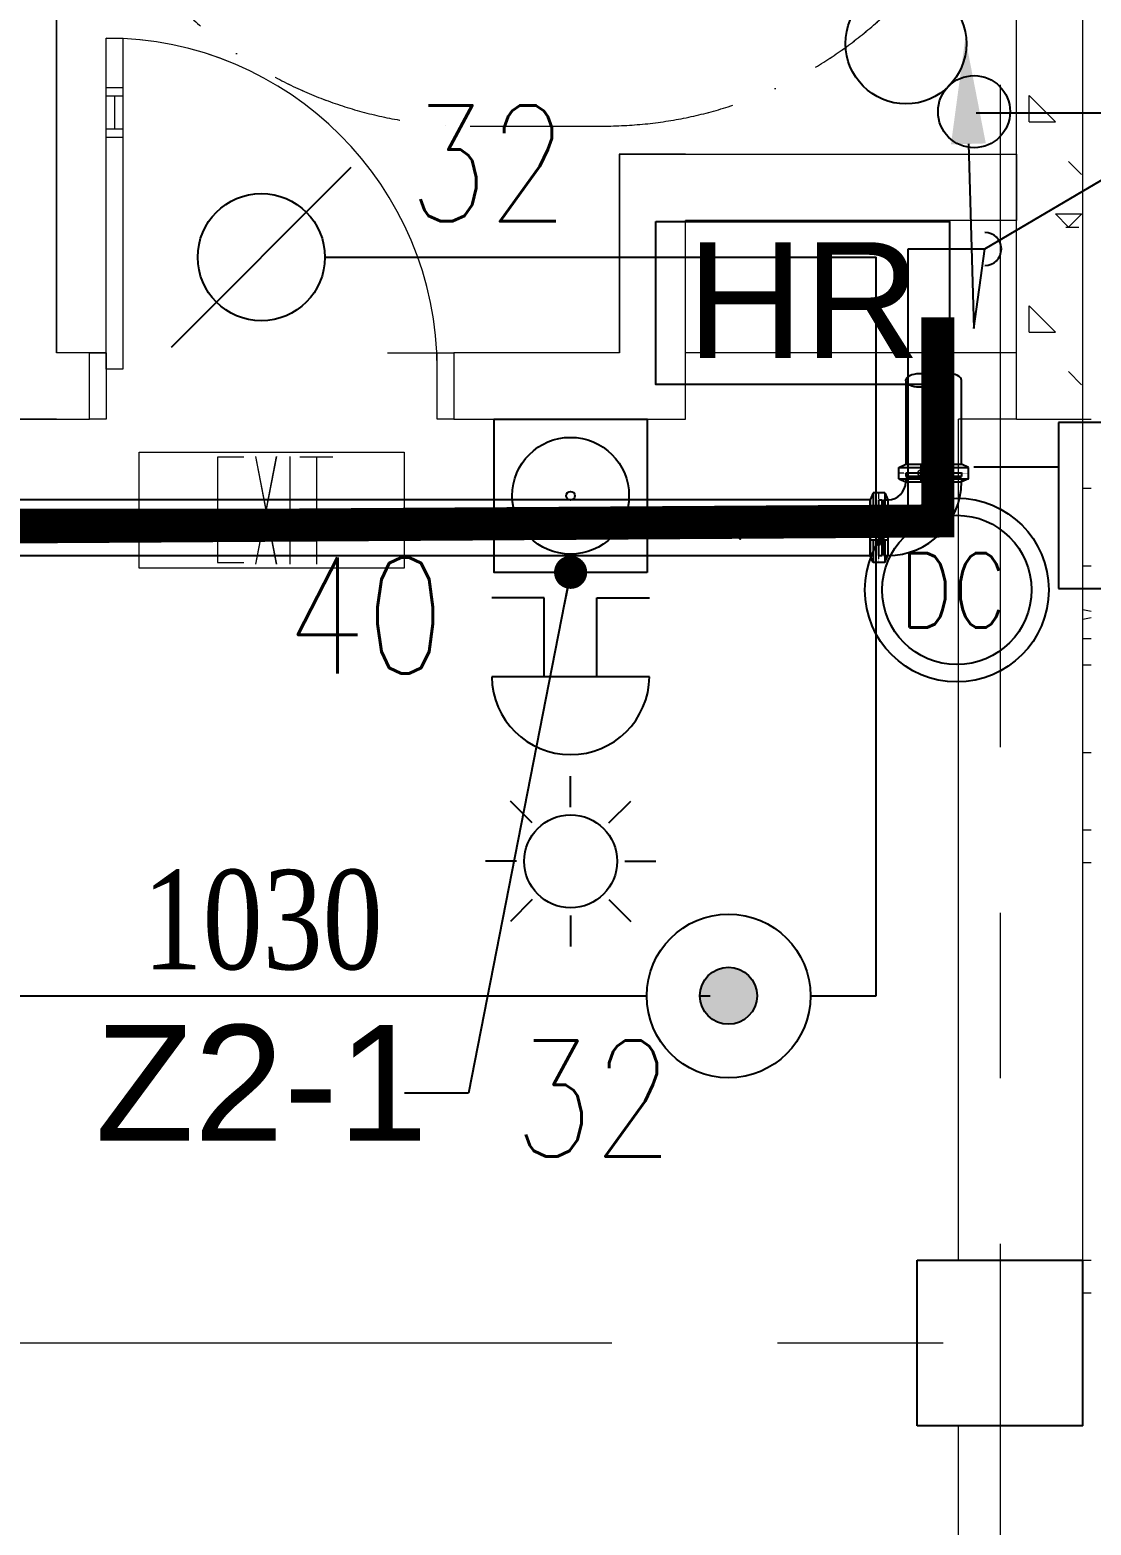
# Model space of a CAD drawing. Header units: millimetres. Extents: x -282761 to 137668, y -273845 to 94451.
# Drawn here: x 100875 to 104081, y -25375 to -20859 of the extents above; entities that cross this region are included whole.
import ezdxf
from ezdxf import colors
from ezdxf.entities.mleader import LeaderData, LeaderLine
from ezdxf.enums import TextEntityAlignment as Align
from ezdxf.math import Vec2, Vec3

# ---------------------------------------------------------------- set-up
doc = ezdxf.new("R2010")
doc.units = ezdxf.units.MM
for name, pattern in [('BLK_2 - 1ST__2ND_STOREY_PLAN-archi clean_11 SEPT 2024$0$1599_DB_A_BLK2_HQ_R21-2ND STOREY 20230517--$0$IDA_Stair Clear', [675, 400, -137.5, 0, -137.5]), ('BLK_2 - 1ST__2ND_STOREY_PLAN-archi clean_11 SEPT 2024$0$IDA - Grid Line', [3500, 2000, -500, 500, -500]), ('BLK_2 - 1ST__2ND_STOREY_PLAN-archi clean_11 SEPT 2024$0$IDA - Hidden 065', [537.5, 375, -162.5]), ('BLK_2 - 1ST__2ND_STOREY_PLAN-archi clean_11 SEPT 2024$0$IDA_Stair Clear', [675, 400, -137.5, 0, -137.5]), ('Center', [29.999999, 12, -6, 6, -6]), ('CENTER2', [28.575, 19.05, -3.175, 3.175, -3.175])]:
    doc.linetypes.add(name, pattern=pattern)
doc.layers.get('Defpoints').update_dxf_attribs({"color": 8})
for name, color, linetype in [('A-PATT-CONC', 7, 'Continuous'), ('ADRESS', 42, 'Continuous'), ('ANNOTATION', 7, 'Continuous'), ('M-_DRYRISER_E-', 6, 'Continuous'), ('M-_FIREEQPT_E-', 14, 'Continuous'), ('M-_FIREPIPE_E', 1, 'Continuous'), ('M-_FIRESPRK_T-', 7, 'Continuous'), ('M-_SPRK-EXP_E-N', 1, 'Continuous'), ('M-_SPRKPIEX_E-', 1, 'Continuous'), ('M-FIRE----_E-', 12, 'Continuous'), ('M-FIRE----_E- @ 1', 12, 'Continuous'), ('M-HOSEREEL_E-', 1, 'Continuous'), ('M_HR PIPE', 3, 'Continuous'), ('ZONENAME', 152, 'Continuous')]:
    doc.layers.add(name, color=color, linetype=linetype)
for name, color, linetype, lineweight in [('BLK_2 - 1ST__2ND_STOREY_PLAN-archi clean_11 SEPT 2024$0$0-1', 8, 'Continuous', 5), ('BLK_2 - 1ST__2ND_STOREY_PLAN-archi clean_11 SEPT 2024$0$1599_DB_A_BLK2_HQ_R21-2ND STOREY 20230517--$0$A-_DETA----_E-1', 8, 'Continuous', 9), ('BLK_2 - 1ST__2ND_STOREY_PLAN-archi clean_11 SEPT 2024$0$1599_DB_A_BLK2_HQ_R21-2ND STOREY 20230517--$0$A-_DETA----_ED-1', 8, 'Continuous', 9), ('BLK_2 - 1ST__2ND_STOREY_PLAN-archi clean_11 SEPT 2024$0$1599_DB_A_BLK2_HQ_R21-2ND STOREY 20230517--$0$A-_DETA----_ED-3', 8, 'BLK_2 - 1ST__2ND_STOREY_PLAN-archi clean_11 SEPT 2024$0$1599_DB_A_BLK2_HQ_R21-2ND STOREY 20230517--$0$IDA_Stair Clear', 9), ('BLK_2 - 1ST__2ND_STOREY_PLAN-archi clean_11 SEPT 2024$0$1599_DB_A_BLK2_HQ_R21-2ND STOREY 20230517--$0$A-_DOOR----_E-1', 8, 'Continuous', 9), ('BLK_2 - 1ST__2ND_STOREY_PLAN-archi clean_11 SEPT 2024$0$1599_DB_A_BLK2_HQ_R21-2ND STOREY 20230517--$0$E-_LIGT----_E', 8, 'Continuous', 9), ('BLK_2 - 1ST__2ND_STOREY_PLAN-archi clean_11 SEPT 2024$0$1599_DB_A_BLK2_HQ_R21-2ND STOREY 20230517--$0$S-_COLN----_E', 8, 'Continuous', 9), ('BLK_2 - 1ST__2ND_STOREY_PLAN-archi clean_11 SEPT 2024$0$_CATCHMENT_DRAIN', 8, 'Continuous', 0), ('BLK_2 - 1ST__2ND_STOREY_PLAN-archi clean_11 SEPT 2024$0$A-_DETA----_E-12', 8, 'Continuous', 9), ('BLK_2 - 1ST__2ND_STOREY_PLAN-archi clean_11 SEPT 2024$0$A-_DETA----_ED-2', 8, 'Continuous', 9), ('BLK_2 - 1ST__2ND_STOREY_PLAN-archi clean_11 SEPT 2024$0$A-_DETA----_ED-3', 8, 'BLK_2 - 1ST__2ND_STOREY_PLAN-archi clean_11 SEPT 2024$0$IDA - Hidden 065', 9), ('BLK_2 - 1ST__2ND_STOREY_PLAN-archi clean_11 SEPT 2024$0$A-_DETA----_ED-6', 8, 'BLK_2 - 1ST__2ND_STOREY_PLAN-archi clean_11 SEPT 2024$0$IDA_Stair Clear', 9), ('BLK_2 - 1ST__2ND_STOREY_PLAN-archi clean_11 SEPT 2024$0$A-_DOOR----_E', 8, 'Continuous', 9), ('BLK_2 - 1ST__2ND_STOREY_PLAN-archi clean_11 SEPT 2024$0$A-_DOOR----_E-1', 8, 'Continuous', 9), ('BLK_2 - 1ST__2ND_STOREY_PLAN-archi clean_11 SEPT 2024$0$A-_FLOR----_E', 8, 'Continuous', 9), ('BLK_2 - 1ST__2ND_STOREY_PLAN-archi clean_11 SEPT 2024$0$A-_FURT----_E', 8, 'Continuous', 9), ('BLK_2 - 1ST__2ND_STOREY_PLAN-archi clean_11 SEPT 2024$0$A-_WALL----_E', 8, 'Continuous', 9), ('BLK_2 - 1ST__2ND_STOREY_PLAN-archi clean_11 SEPT 2024$0$A-_WALL----_E-1', 8, 'Continuous', 18), ('BLK_2 - 1ST__2ND_STOREY_PLAN-archi clean_11 SEPT 2024$0$A-_WALLPRTN_E-1', 8, 'Continuous', 18), ('BLK_2 - 1ST__2ND_STOREY_PLAN-archi clean_11 SEPT 2024$0$E-_LIGT----_E', 8, 'Continuous', 9), ('BLK_2 - 1ST__2ND_STOREY_PLAN-archi clean_11 SEPT 2024$0$S-_ANOTGRID_E-1', 8, 'BLK_2 - 1ST__2ND_STOREY_PLAN-archi clean_11 SEPT 2024$0$IDA - Grid Line', 9), ('BLK_2 - 1ST__2ND_STOREY_PLAN-archi clean_11 SEPT 2024$0$S-_COLN----_E-1', 8, 'Continuous', 25), ('BLK_2 - 1ST__2ND_STOREY_PLAN-archi clean_11 SEPT 2024$0$S-_COLN----_E-2', 8, 'Continuous', 9), ('BLK_2 - 1ST__2ND_STOREY_PLAN-archi clean_11 SEPT 2024$0$S-_STRC----_E', 8, 'Continuous', 9)]:
    doc.layers.add(name, color=color, linetype=linetype, lineweight=lineweight)
doc.styles.add('Simplex', font='SIMPLEX.shx', dxfattribs={"width": 0.8, "height": 2.5})
doc.styles.get("Standard").update_dxf_attribs({"font": 'arial.ttf'})
doc.styles.add('TIME', font='times.ttf', dxfattribs={"width": 0.8})
doc.styles.add('TW_Romans', font='romans.shx', dxfattribs={"width": 0.8})
doc.dimstyles.new('ROOM', dxfattribs={"dimscale": 1000, "dimtxt": 0.18, "dimasz": 0.18, "dimexe": 0.18, "dimexo": 0.0625, "dimgap": 0.09, "dimtad": 0, "dimtih": 1, "dimtoh": 1, "dimdec": 0, "dimzin": 0, "dimdsep": 46, "dimtxsty": 'Standard', "dimblk": 'OBLIQUE', "dimcen": 0.09, "dimadec": 0, "dimazin": 0, "dimtfac": 1, "dimtdec": 0, "dimtofl": 0, "dimtmove": 0, "dimatfit": 3, "dimldrblk": 'DOT', "dimfxl": 1, "dimtolj": 1, "dimtzin": 0, "dimarcsym": 0})

# ---------------------------------------------------------------- blocks, each defined once
blk = doc.blocks.new('FIRE0107')
at = {"layer": 'M-_SPRK-EXP_E-N'}
blk.add_line((-212.1, -212.1), (212.1, 212.1), dxfattribs=at)
blk.add_circle((0, 0), 150, dxfattribs=at)
blk = doc.blocks.new('DR')
at = {"layer": 'M-_DRYRISER_E-'}
for p, q in [((0, -591.9), (0, -820.1)), ((-228.1, -820.1), (228.1, -820.1))]:
    blk.add_line(p, q, dxfattribs=at)
for centre, radius in [((0, 0), 136.1), ((0, -363.8), 228.1)]:
    blk.add_circle(centre, radius, dxfattribs=at)
blk = doc.blocks.new('Call Point')
at = {"layer": 'M-FIRE----_E-'}
blk.add_lwpolyline([(-231.3, 462.7), (231.3, 462.7), (231.3, 0), (-231.3, 0)], close=True, dxfattribs=at)
for radius in [176.3, 13.1]:
    blk.add_circle((0, 231.3), radius, dxfattribs=at)
blk = doc.blocks.new('Alarm Bell')
at = {"layer": 'M-FIRE----_E-'}
for p, q in [((-238.2, 0), (238.2, 0)), ((79.4, 0), (79.4, -238.2)), ((-79.4, 0), (-79.4, -238.2)), ((-79.4, -238.2), (-238.2, -238.2)), ((79.4, -238.2), (238.2, -238.2))]:
    blk.add_line(p, q, dxfattribs=at)
blk.add_arc((0, -2.9), 238.2, 0.697, 179.303, dxfattribs=at)
blk = doc.blocks.new('*U15')
at = {"layer": 'M-FIRE----_E-'}
blk.add_line((-33.1, -33.1), (33.1, 33.1), dxfattribs=at)
blk = doc.blocks.new('*U14')
at = {"layer": 'M-FIRE----_E-', "color": 0, "linetype": 'ByBlock', "lineweight": -2, "transparency": 16777216}
for p, rotation in [((31604, 13668.6), 45), ((31455.1, 13606.9), 90), ((31393.4, 13458), 135), ((31814.6, 13458), 315.0000000000001), ((31455.1, 13309.1), 180), ((31752.9, 13309.1), 270), ((31604, 13247.4), 225.0000000000001)]:
    blk.add_blockref('*U15', p, dxfattribs=dict(at, rotation=rotation))
blk.add_blockref('*U15', (31752.9, 13606.9), dxfattribs=at)
blk = doc.blocks.new('Strobe Light')
at = {"layer": 'M-FIRE----_E-'}
blk.add_circle((0, 0), 140.4, dxfattribs=at)
blk.add_blockref('*U14', (-31604, -13458), dxfattribs=at)
blk = doc.blocks.new('_Dot')
at = {"color": 0, "linetype": 'ByBlock', "lineweight": -2}
blk.add_line((-0.5, 0), (-1, 0), dxfattribs=at)
at = {"color": 0, "linetype": 'ByBlock', "const_width": 0.5}
blk.add_lwpolyline([(-0.25, 0, 1), (0.25, 0, 1)], format="xyb", close=True, dxfattribs=at)
blk = doc.blocks.new('_Oblique')
at = {"color": 0, "linetype": 'ByBlock', "lineweight": -2}
blk.add_line((-0.5, -0.5), (0.5, 0.5), dxfattribs=at)
blk = doc.blocks.new('fire0208')
at = {"color": 0, "linetype": 'Continuous', "lineweight": -2}
for p, q in [((-166.2, 97.4), (-166.2, -111.3)), ((163.2, 97.4), (-166.2, 97.4)), ((163.2, -111.3), (163.2, 97.4)), ((-166.2, -111.3), (163.2, -111.3))]:
    blk.add_line(p, q, dxfattribs=at)
at = {"color": 7, "linetype": 'Continuous', "lineweight": 15, "style": 'Simplex', "width": 0.6}
blk.add_text('FS', height=160, dxfattribs=at).set_placement((-1.5, -9.1), align=Align.MIDDLE)
blk = doc.blocks.new('HR')
at = {"layer": 'M-HOSEREEL_E-'}
blk.add_lwpolyline([(-443.4, 492.4), (443.4, 492.4), (443.4, 0), (-443.4, 0)], close=True, dxfattribs=at)
blk.add_text('HR', height=350, dxfattribs=at).set_placement((-350, 80))
blk = doc.blocks.new('Extinguisher')
at = {"layer": 'M-FIRE----_E-'}
for radius in [185.1, 150.3]:
    blk.add_circle((0, 0), radius, dxfattribs=at)
at = {"color": 7, "style": 'TW_Romans', "width": 0.8}
blk.add_text('DC', height=150, dxfattribs=at).set_placement((-116.1, -75.7))
blk = doc.blocks.new('COUPLING_150_EE')
at = {"color": 0, "linetype": 'Continuous', "lineweight": -2}
for p, q in [((-17.4, 105), (-26.5, 84.1)), ((-17.4, 37.4), (-17.4, 105)), ((-17.4, 105), (17.3, 105)), ((17.3, 105), (26.5, 84.1)), ((17.3, 37.4), (17.3, 105)), ((-26.5, -84.1), (-26.5, 84.1)), ((26.5, -84.1), (26.5, 84.1)), ((-26.5, 37.4), (26.5, 37.4)), ((-26.5, 21.9), (26.5, 21.9)), ((26.5, 21.9), (4.9, 4)), ((-4.9, -4), (-26.5, -21.9)), ((-26.5, -21.9), (26.5, -21.9)), ((-26.5, -37.4), (26.5, -37.4)), ((-17.4, -105), (-17.4, -37.4)), ((17.3, -105), (17.3, -37.4)), ((-17.4, -105), (-26.5, -84.1)), ((17.3, -105), (26.5, -84.1)), ((-17.4, -105), (17.3, -105))]:
    blk.add_line(p, q, dxfattribs=at)
at = {"color": 8, "linetype": 'CENTER2', "lineweight": 13, "ltscale": 0.001}
for p, q in [((0, 105), (0, -105)), ((-26.5, 0), (26.5, 0))]:
    blk.add_line(p, q, dxfattribs=at)
at = {"color": 8, "linetype": 'Continuous', "lineweight": 13, "ltscale": 0.001}
for p, q in [((-8.8, 40.4), (-8.8, 46)), ((-6.6, 47), (6.6, 47)), ((-3.3, 51.4), (-4.9, 50.9)), ((-4.9, 50.9), (4.9, 49.2)), ((-4.9, 50.9), (-3.3, 49.9)), ((-3.3, 49.9), (-4.9, 49.5)), ((-4.9, 49.5), (4.9, 47.7)), ((-4.9, 49.5), (-3.3, 48.5)), ((-3.3, 48.5), (-4.9, 48)), ((-4.9, 48), (1, 47)), ((-4.9, 48), (-3.3, 47)), ((-4.4, 46), (-4.4, 40.4)), ((-4.1, 51.9), (-2.2, 52.4)), ((-4.1, 51.9), (-3.3, 51.4)), ((-3.3, 47), (-3.4, 47)), ((-3.3, 51.4), (3.3, 50.2)), ((-3.3, 49.9), (3.3, 48.7)), ((-3.3, 48.5), (3.3, 47.3)), ((-3.3, 47), (-3.1, 47)), ((-3.2, 52.1), (4.9, 50.7)), ((-2.2, 52.4), (2.2, 52.4)), ((-0.8, 52.4), (3.3, 51.7)), ((4.1, 51.9), (2.2, 52.4)), ((4.1, 51.9), (3.3, 51.7)), ((3.3, 51.7), (4.9, 50.7)), ((4.9, 50.7), (3.3, 50.2)), ((3.3, 50.2), (4.9, 49.2)), ((4.9, 49.2), (3.3, 48.7)), ((3.3, 48.7), (4.9, 47.7)), ((4.9, 47.7), (3.3, 47.3)), ((3.3, 47.3), (3.8, 47)), ((4.4, 46), (4.4, 40.4)), ((8.8, 40.4), (8.8, 46)), ((-6.6, 39.4), (6.6, 39.4)), ((-4.9, 21.9), (-4.9, -21.9)), ((4.9, 21.9), (4.9, -21.9))]:
    blk.add_line(p, q, dxfattribs=at)
for points in [[(-8.8, 46, -0.43953), (-4.4, 46)], [(4.4, 46, 0.219518), (-4.4, 46)], [(8.8, 46, 0.439037), (4.4, 46)], [(-8.8, 40.4, 0.43953), (-4.4, 40.4)], [(4.4, 40.4, -0.219518), (-4.4, 40.4)], [(8.8, 40.4, -0.439037), (4.4, 40.4)]]:
    blk.add_lwpolyline(points, format="xyb", dxfattribs=at)
for points in [[(-10.4, 37.4), (-10.4, 39.4), (10.4, 39.4), (10.4, 37.4)], [(-10.4, -37.4), (-10.4, -39.4), (10.4, -39.4), (10.4, -37.4)]]:
    blk.add_lwpolyline(points, close=True, dxfattribs=at)
blk.add_arc((0, -36), 10.9, 198.0857, 341.9143, dxfattribs=at)
blk = doc.blocks.new('90˚ ELBOW_GROOVE_150_FE')
at = {"color": 0, "linetype": 'Continuous'}
for radius in [222.65, 54.35]:
    blk.add_arc((138.5, -138.5), radius, 90, 180, dxfattribs=at)
at = {"color": 8, "linetype": 'Center', "ltscale": 0.001}
blk.add_arc((138.5, -138.5), 138.5, 90, 180, dxfattribs=at)
at = {"layer": 'Defpoints', "color": 181, "ltscale": 1000}
for p, q in [((150, 84.15), (138.5, 84.15)), ((150, 84.15), (150, -84.15)), ((155, 79.15), (150, 79.15)), ((155, 84.15), (155, -84.15)), ((165, 84.15), (155, 84.15)), ((165, 84.15), (165, -84.15)), ((150, -84.15), (138.5, -84.15)), ((155, -79.15), (150, -79.15)), ((165, -84.15), (155, -84.15)), ((-84.15, -150), (-84.15, -138.5)), ((-84.15, -150), (84.15, -150)), ((-84.15, -155), (84.15, -155)), ((-84.15, -165), (-84.15, -155)), ((-84.15, -165), (84.15, -165)), ((-79.15, -155), (-79.15, -150)), ((79.15, -155), (79.15, -150)), ((84.15, -150), (84.15, -138.5)), ((84.15, -165), (84.15, -155))]:
    blk.add_line(p, q, dxfattribs=at)
blk.add_circle((0, 0), 2.6, dxfattribs=at)
at = {"color": 0, "linetype": 'Continuous'}
blk.add_blockref('COUPLING_150_EE', (165, 0), dxfattribs=at)
at = {"color": 0, "linetype": 'Continuous', "xscale": -1, "rotation": 90}
blk.add_blockref('COUPLING_150_EE', (0, -165), dxfattribs=at)
blk = doc.blocks.new('a')
at = {"layer": 'A-PATT-CONC'}
h = blk.add_hatch(color=8, dxfattribs=at)
h.dxf.hatch_style = 1
h.paths.add_polyline_path([(48.8, -28.6), (152.2, -28.6), (152.2, 0), (0, 0), (48.8, -46.3)])
at = {"layer": 'M-_FIREPIPE_E'}
blk.add_line((152.2, 0), (0, 0), dxfattribs=at)
for points in [[(48.8, 28.6), (48.8, 46.3), (0, 0), (48.8, -46.3), (48.8, -28.6)], [(48.8, 28.6), (152.2, 28.6), (152.2, -28.6), (48.8, -28.6)]]:
    blk.add_lwpolyline(points, dxfattribs=at)
blk = doc.blocks.new('ROYAL')
at = {"ltscale": 0.1}
h = blk.add_hatch(color=1, dxfattribs=at)
h.dxf.hatch_style = 1
h.paths.add_polyline_path([(16.96, 0.11, 1), (-17.09, 0.11, 1)])
at = {"layer": 'M-_SPRKPIEX_E-', "ltscale": 0.1}
for centre, radius in [((0, 0), 48.84), ((-0.07, 0.11), 17.02)]:
    blk.add_circle(centre, radius, dxfattribs=at)
blk = doc.blocks.new('Spkr-B2Foyer')
at = {"layer": 'M-_FIREPIPE_E'}
for p, q in [((-30574.3, -66504.4), (-28568.8, -66504.4)), ((-28408.1, -66504.4), (-28376.9, -66504.4))]:
    blk.add_line(p, q, dxfattribs=at)
for points in [[(-27786.4, -64645.4), (-27786.4, -64898.9), (-27618.1, -64898.9), (-27618.1, -64645.4)], [(-34124.5, -65174.6), (-34124.5, -65174.6), (-27893.8, -65174.6), (-27893.8, -65006.3), (-34124.5, -65006.3)]]:
    blk.add_lwpolyline(points, dxfattribs=at)
blk.add_ellipse((-27744.3, -64645.4), major_axis=(-42.1, 0), ratio=0.496165, dxfattribs=at)
blk.add_ellipse((-27660.2, -64645.4), major_axis=(-42.1, 0), ratio=0.496165, start_param=3.141593, end_param=6.283185, dxfattribs=at)
at = {"layer": 'M-_FIREPIPE_E', "rotation": 180}
blk.add_blockref('90˚ ELBOW_GROOVE_150_FE', (-27702.3, -65090.4), dxfattribs=at)
at = {"layer": 'M-_FIREPIPE_E', "xscale": -0.75, "yscale": 0.75, "zscale": 0.75, "rotation": 180}
blk.add_blockref('a', (-28323, -65090.4), dxfattribs=at)
at = {"layer": 'M-_SPRKPIEX_E-', "xscale": 5.0625, "yscale": 5.0625, "zscale": 5.0625}
blk.add_blockref('ROYAL', (-28321.5, -66504.4), dxfattribs=at)
blk = doc.blocks.new('BLK_2 - 1ST__2ND_STOREY_PLAN-archi clean_11 SEPT 2024$0$IDA - Exit Sign - IDA - Exit Sign - One Side-2587573-BLK 2 2ND STOREY PLAN')
at = {"layer": 'BLK_2 - 1ST__2ND_STOREY_PLAN-archi clean_11 SEPT 2024$0$A-_DETA----_ED-2'}
for p, q in [((-163.9, -115.1), (-163.9, -432.5)), ((-83.9, -115.1), (-163.9, -115.1)), ((-48.9, -112.8), (14, -437.8)), ((14, -112.8), (-48.9, -437.8)), ((55.1, -112.8), (55.1, -437.8)), ((185.1, -115.3), (85.1, -115.3)), ((135.1, -115.3), (135.1, -437.8)), ((-83.9, -275), (-163.9, -275)), ((-163.9, -432.5), (-83.9, -432.5))]:
    blk.add_line(p, q, dxfattribs=at)
at = {"layer": 'BLK_2 - 1ST__2ND_STOREY_PLAN-archi clean_11 SEPT 2024$0$E-_LIGT----_E'}
for p, q in [((-400, -450), (-400, -100)), ((-400, -100), (400, -100)), ((400, -100), (400, -450)), ((400, -450), (-400, -450))]:
    blk.add_line(p, q, dxfattribs=at)
blk = doc.blocks.new('BLK_2 - 1ST__2ND_STOREY_PLAN-archi clean_11 SEPT 2024$0$IDA - F - Single - Swing - VP - 1100L X 2200H - B2-FTD01 - 1HR-3249127-BLK 2 2ND STOREY PLAN')
at = {"layer": 'BLK_2 - 1ST__2ND_STOREY_PLAN-archi clean_11 SEPT 2024$0$A-_DOOR----_E-1'}
for p, q in [((-550, 100), (-500, 100)), ((-550, -100), (-550, 100)), ((-500, 100), (-500, -100)), ((500, 100), (550, 100)), ((500, -100), (500, 100)), ((550, 100), (550, -100)), ((450, -50.8), (500, -50.8)), ((450, -1050.8), (450, -50.8)), ((500, -50.8), (500, -1050.8)), ((-500, -100), (-550, -100)), ((550, -100), (500, -100)), ((450, -750.8), (500, -750.8)), ((450, -775.8), (500, -775.8)), ((475, -875.8), (475, -775.8)), ((450, -875.8), (500, -875.8)), ((450, -900.8), (500, -900.8)), ((500, -1050.8), (450, -1050.8))]:
    blk.add_line(p, q, dxfattribs=at)
blk.add_arc((500, -50.8), 1000, 180, 270, dxfattribs=at)
blk = doc.blocks.new('BLK_2 - 1ST__2ND_STOREY_PLAN-archi clean_11 SEPT 2024$0$IDA - Stair Turning Space - 1250-2832024-BLK 2 2ND STOREY PLAN')
at = {"layer": 'BLK_2 - 1ST__2ND_STOREY_PLAN-archi clean_11 SEPT 2024$0$A-_DETA----_ED-6'}
blk.add_line((0, -1250), (400, -1250), dxfattribs=at)
for centre, start, end in [((0, 0), 180, 270), ((400, 0), 270, 360)]:
    blk.add_arc(centre, 1250, start, end, dxfattribs=at)
blk = doc.blocks.new('BLK_2 - 1ST__2ND_STOREY_PLAN-archi clean_11 SEPT 2024$0$1599_DB_A_BLK2_HQ_R21_rvt-2-BLK 2 2ND STOREY PLAN')
at = {"layer": 'BLK_2 - 1ST__2ND_STOREY_PLAN-archi clean_11 SEPT 2024$0$S-_COLN----_E-2'}
h = blk.add_hatch(dxfattribs=at)
h.set_pattern_fill('FP_40', color=256, style=0, pattern_type=2)
h.set_pattern_definition([(50, (0, 0), (1821.841, -159.39), [190.5, -2095.5]), (355, (0, 0), (-352.428, 1910.567), [152.4, -1676.4]), (100.451, (151.8, -13.3), (1469.426, 1751.166), [161.9, -1780.9]), (46.184, (0, 508), (2710.79, -420.428), [285.75, -3143.25]), (96.636, (226, 473), (2374.026, 2474.276), [242.85, -2671.35]), (351.184, (0, 508), (2374.05, 2474.25), [228.6, -2514.6]), (21, (254, 381), (1516.143, -1022.652), [190.5, -2095.5]), (326, (254, 381), (618.02, 1841.88), [152.4, -1676.4]), (71.451, (380.3, 295.8), (2134.171, 819.212), [161.9, -1780.9]), (37.5, (0, 0), (30.886, 845.5504), [83.82, -1572.26, 83.82, -1617.98, -1682.75]), (37.5, (0, 0), (30.886, 845.5504), [-3357.88, 83.82, -1598.93]), (7.5, (0, 0), (668.1966, 1001.806), [83.82, -886.46, 83.82, -1534.16, -641.35]), (7.5, (0, 0), (668.1966, 1001.806), [-2588.26, 83.82, -557.53]), (327.5, (-566.4, 0), (1355.9093, -57.2896), [83.82, -551.18, 83.82, -1897.38, -2628.9]), (327.5, (-566.4, 0), (1355.9093, -57.2896), [-2616.2, 83.82, -2545.08]), (317.5, (-820.4, 0), (1481.293, 254.266), [83.82, -741.68, 83.82, -1231.9, -1866.9]), (317.5, (-820.4, 0), (1481.293, 254.266), [-2141.22, 83.82, -1783.08])])
h.paths.add_polyline_path([(-117036.4, -67802.4), (-117036.4, -67302.4), (-117536.4, -67302.4), (-117536.4, -67802.4)])
at = {"layer": 'BLK_2 - 1ST__2ND_STOREY_PLAN-archi clean_11 SEPT 2024$0$A-_DETA----_E-12'}
blk.add_line((-120136.4, -64762.4), (-121016.4, -64762.4), dxfattribs=at)
at = {"layer": 'BLK_2 - 1ST__2ND_STOREY_PLAN-archi clean_11 SEPT 2024$0$A-_FLOR----_E'}
for p, q in [((-119986.4, -64562.4), (-120136.4, -64562.4)), ((-117236.4, -64762.4), (-117411.4, -64762.4)), ((-117411.4, -67302.4), (-117411.4, -64762.4)), ((-117411.4, -91942.4), (-117411.4, -67802.4))]:
    blk.add_line(p, q, dxfattribs=at)
at = {"layer": 'BLK_2 - 1ST__2ND_STOREY_PLAN-archi clean_11 SEPT 2024$0$A-_WALL----_E'}
blk.add_line((-117036.4, -64762.4), (-117036.4, -63105), dxfattribs=at)
at = {"layer": 'BLK_2 - 1ST__2ND_STOREY_PLAN-archi clean_11 SEPT 2024$0$A-_WALL----_E-1'}
for q in [(-117236.4, -63105), (-117011.4, -64762.4)]:
    blk.add_line((-117236.4, -64762.4), q, dxfattribs=at)
at = {"layer": 'BLK_2 - 1ST__2ND_STOREY_PLAN-archi clean_11 SEPT 2024$0$A-_WALLPRTN_E-1'}
for p, q in [((-120136.4, -64562.4), (-120136.4, -57277.4)), ((-118236.4, -63962.4), (-118436.4, -63962.4)), ((-118436.4, -63962.4), (-118436.4, -64562.4)), ((-118236.4, -63962.4), (-117236.4, -63962.4)), ((-117236.4, -63962.4), (-117236.4, -64162.4)), ((-118236.4, -64562.4), (-118236.4, -64162.4)), ((-117236.4, -64162.4), (-118236.4, -64162.4)), ((-120036.4, -64562.4), (-120136.4, -64562.4)), ((-120036.4, -64762.4), (-120036.4, -64562.4)), ((-118436.4, -64562.4), (-118936.4, -64562.4)), ((-118936.4, -64562.4), (-118936.4, -64762.4)), ((-118236.4, -64762.4), (-118236.4, -64562.4)), ((-121016.4, -64762.4), (-120036.4, -64762.4)), ((-118936.4, -64762.4), (-118236.4, -64762.4))]:
    blk.add_line(p, q, dxfattribs=at)
at = {"layer": 'BLK_2 - 1ST__2ND_STOREY_PLAN-archi clean_11 SEPT 2024$0$S-_COLN----_E-1'}
for p, q in [((-117536.4, -67802.4), (-117536.4, -67302.4)), ((-117536.4, -67302.4), (-117036.4, -67302.4)), ((-117036.4, -67802.4), (-117036.4, -67302.4)), ((-117036.4, -67802.4), (-117536.4, -67802.4))]:
    blk.add_line(p, q, dxfattribs=at)
at = {"layer": 'BLK_2 - 1ST__2ND_STOREY_PLAN-archi clean_11 SEPT 2024$0$S-_STRC----_E'}
for p, q in [((-117236.4, -64562.4), (-117236.4, -57277.4)), ((-120136.4, -62252.4), (-120136.4, -64562.4))]:
    blk.add_line(p, q, dxfattribs=at)
at = {"layer": 'BLK_2 - 1ST__2ND_STOREY_PLAN-archi clean_11 SEPT 2024$0$A-_DETA----_ED-3'}
blk.add_blockref('BLK_2 - 1ST__2ND_STOREY_PLAN-archi clean_11 SEPT 2024$0$IDA - Stair Turning Space - 1250-2832024-BLK 2 2ND STOREY PLAN', (-118886.4, -62627.4), dxfattribs=at)
at = {"layer": 'BLK_2 - 1ST__2ND_STOREY_PLAN-archi clean_11 SEPT 2024$0$A-_DOOR----_E', "rotation": 180}
blk.add_blockref('BLK_2 - 1ST__2ND_STOREY_PLAN-archi clean_11 SEPT 2024$0$IDA - F - Single - Swing - VP - 1100L X 2200H - B2-FTD01 - 1HR-3249127-BLK 2 2ND STOREY PLAN', (-119486.4, -64662.4), dxfattribs=at)
at = {"layer": 'BLK_2 - 1ST__2ND_STOREY_PLAN-archi clean_11 SEPT 2024$0$A-_FURT----_E'}
blk.add_blockref('BLK_2 - 1ST__2ND_STOREY_PLAN-archi clean_11 SEPT 2024$0$IDA - Exit Sign - IDA - Exit Sign - One Side-2587573-BLK 2 2ND STOREY PLAN', (-119486.4, -64762.4), dxfattribs=at)
blk = doc.blocks.new('BLK_2 - 1ST__2ND_STOREY_PLAN-archi clean_11 SEPT 2024$0$1599_DB_A_BLK2_HQ_R21-2ND STOREY 20230517--$0$IDA - Stair Turning Space - 1250-2832024-LINKVIEW_BLK2_2ND STOREY')
at = {"layer": 'BLK_2 - 1ST__2ND_STOREY_PLAN-archi clean_11 SEPT 2024$0$1599_DB_A_BLK2_HQ_R21-2ND STOREY 20230517--$0$A-_DETA----_ED-3'}
blk.add_line((0, -1250), (400, -1250), dxfattribs=at)
for centre, start, end in [((0, 0), 180, 270), ((400, 0), 270, 360)]:
    blk.add_arc(centre, 1250, start, end, dxfattribs=at)
blk = doc.blocks.new('BLK_2 - 1ST__2ND_STOREY_PLAN-archi clean_11 SEPT 2024$0$1599_DB_A_BLK2_HQ_R21-2ND STOREY 20230517--$0$IDA - Exit Sign - IDA - Exit Sign - One Side-3918079-LINKVIEW_BLK2_2ND STOREY')
at = {"layer": 'BLK_2 - 1ST__2ND_STOREY_PLAN-archi clean_11 SEPT 2024$0$1599_DB_A_BLK2_HQ_R21-2ND STOREY 20230517--$0$A-_DETA----_E-1'}
for p, q in [((-600, -250), (-600, -225)), ((-363.9, -225), (-363.9, -250)), ((-227, -225), (-231.9, -250)), ((-207.8, -225), (-202.9, -250)), ((-144.9, -225), (-144.9, -250)), ((-64.9, -225), (-64.9, -250)), ((200, -225), (200, -250))]:
    blk.add_line(p, q, dxfattribs=at)
blk = doc.blocks.new('BLK_2 - 1ST__2ND_STOREY_PLAN-archi clean_11 SEPT 2024$0$1599_DB_A_BLK2_HQ_R21-2ND STOREY 20230517--$0$IDA - F - Single - Swing - VP - 1100L X 2200H - B2-FTD01 - 1HR-3249127-LINKVIEW_BLK2_2ND STOREY')
at = {"layer": 'BLK_2 - 1ST__2ND_STOREY_PLAN-archi clean_11 SEPT 2024$0$1599_DB_A_BLK2_HQ_R21-2ND STOREY 20230517--$0$A-_DOOR----_E-1'}
for p, q in [((-550, 100), (-500, 100)), ((-500, 100), (-500, -100)), ((500, 100), (550, 100)), ((500, -50.8), (500, 100)), ((450, -50.8), (500, -50.8)), ((450, -1050.8), (450, -50.8)), ((500, -50.8), (500, -1050.8)), ((-500, -100), (-550, -100)), ((550, -100), (500, -100)), ((450, -750.8), (500, -750.8)), ((450, -775.8), (500, -775.8)), ((475, -875.8), (475, -775.8)), ((450, -875.8), (500, -875.8)), ((450, -900.8), (500, -900.8)), ((500, -1050.8), (450, -1050.8))]:
    blk.add_line(p, q, dxfattribs=at)
blk.add_arc((500, -50.8), 1000, 180, 270, dxfattribs=at)
blk = doc.blocks.new('BLK_2 - 1ST__2ND_STOREY_PLAN-archi clean_11 SEPT 2024$0$1599_DB_A_BLK2_HQ_R21-2ND STOREY 20230517--$0$IDA - Exit Sign - IDA - Exit Sign - One Side-2587573-LINKVIEW_BLK2_2ND STOREY')
at = {"layer": 'BLK_2 - 1ST__2ND_STOREY_PLAN-archi clean_11 SEPT 2024$0$1599_DB_A_BLK2_HQ_R21-2ND STOREY 20230517--$0$A-_DETA----_ED-1'}
for p, q in [((-163.9, -115.1), (-163.9, -432.5)), ((-83.9, -115.1), (-163.9, -115.1)), ((-48.9, -112.8), (14, -437.8)), ((14, -112.8), (-48.9, -437.8)), ((55.1, -112.8), (55.1, -437.8)), ((185.1, -115.3), (85.1, -115.3)), ((135.1, -115.3), (135.1, -437.8)), ((-83.9, -275), (-163.9, -275)), ((-163.9, -432.5), (-83.9, -432.5))]:
    blk.add_line(p, q, dxfattribs=at)
at = {"layer": 'BLK_2 - 1ST__2ND_STOREY_PLAN-archi clean_11 SEPT 2024$0$1599_DB_A_BLK2_HQ_R21-2ND STOREY 20230517--$0$E-_LIGT----_E'}
for p, q in [((-400, -450), (-400, -100)), ((-400, -100), (400, -100)), ((400, -100), (400, -450)), ((400, -450), (-400, -450))]:
    blk.add_line(p, q, dxfattribs=at)
blk = doc.blocks.new('BLK_2 - 1ST__2ND_STOREY_PLAN-archi clean_11 SEPT 2024')
at = {"layer": 'BLK_2 - 1ST__2ND_STOREY_PLAN-archi clean_11 SEPT 2024$0$1599_DB_A_BLK2_HQ_R21-2ND STOREY 20230517--$0$S-_COLN----_E'}
h = blk.add_hatch(dxfattribs=at)
h.set_pattern_fill('FP_4', color=256, style=0, pattern_type=2)
h.set_pattern_definition([(0, (-41522.25, -42727.7), (635, 635), [79.375, -555.625]), (90, (-41522.25, -42727.7), (-635, 635), [79.375, -555.625]), (135, (-41442.9, -42727.7), (-635, 0), [112.253, -785.772]), (0, (-41442.9, -42370.5), (635, 635), [79.375, -555.625]), (45, (-41403.2, -42410.2), (0, 635), [56.127, -841.899]), (135, (-41403.2, -42410.2), (-635, 0), [56.127, -841.899]), (0, (-41204.75, -42211.8), (635, 635), [112.253, -522.747]), (45, (-41204.75, -42211.78), (0, 635), [79.375, -818.651]), (135, (-41092.5, -42211.78), (-635, 0), [79.375, -818.651]), (90, (-41085.7, -42568.96), (-635, 635), [79.375, -555.625]), (45, (-41085.7, -42568.96), (0, 635), [56.127, -841.899]), (135, (-41046, -42529.3), (-635, 0), [56.127, -841.899]), (0, (-41442.9, -42568.96), (635, 635), [39.687, -531.812]), (0, (-40966.6, -42410.2), (635, 635), [39.687, -531.812]), (90, (-41165.07, -42330.84), (-635, 635), [39.687, -531.812]), (135, (-41085.7, -42688.03), (-635, 0), [56.127, -841.899]), (135, (-41363.5, -42251.46), (-635, 0), [56.127, -841.899]), (45, (-41224.6, -42519.36), (0, 635), [56.127, -841.899]), (90, (-41304, -42648.34), (-635, 635), [9.922, -625.078]), (90, (-41274.2, -42380.45), (-635, 635), [9.922, -625.078]), (90, (-40976.55, -42271.3), (-635, 635), [9.922, -625.078]), (90, (-40966.6, -42608.65), (-635, 635), [9.922, -625.078])])
h.paths.add_polyline_path([(-27251.5, -64762.4), (-27251.5, -63105), (-27451.5, -63105), (-27451.5, -64762.4)], flags=0)
h = blk.add_hatch(dxfattribs=at)
h.set_pattern_fill('FP_1', color=256, style=0, pattern_type=2)
h.set_pattern_definition([(50, (-41522.3, -42727.7), (1821.84, -159.39), [190.5, -2095.5]), (355, (-41522.3, -42727.7), (-352.43, 1910.57), [152.4, -1676.4]), (100.451, (-41370.4, -42741), (1469.43, 1751.17), [161.9, -1780.9]), (46.184, (-41522.3, -42219.7), (2710.79, -420.43), [285.75, -3143.25]), (96.636, (-41296.4, -42254.7), (2374.03, 2474.28), [242.85, -2671.35]), (351.184, (-41522.3, -42219.7), (2374.05, 2474.25), [228.6, -2514.6]), (21, (-41268.3, -42346.7), (1516.14, -1022.65), [190.5, -2095.5]), (326, (-41268.3, -42346.7), (618.02, 1841.88), [152.4, -1676.4]), (71.451, (-41141.9, -42432), (2134.17, 819.21), [161.9, -1780.9]), (37.5, (-41522.25, -42727.7), (30.886, 845.55), [83.82, -1572.26, 83.82, -1617.98, -1682.75]), (37.5, (-41522.25, -42727.7), (30.886, 845.55), [-3357.88, 83.82, -1598.93]), (7.5, (-41522.25, -42727.7), (668.197, 1001.806), [83.82, -886.46, 83.82, -1534.16, -641.35]), (7.5, (-41522.25, -42727.7), (668.197, 1001.806), [-2588.26, 83.82, -557.53]), (327.5, (-42088.7, -42727.7), (1355.91, -57.29), [83.82, -551.18, 83.82, -1897.38, -2628.9]), (327.5, (-42088.7, -42727.7), (1355.91, -57.29), [-2616.2, 83.82, -2545.08]), (317.5, (-42342.7, -42727.7), (1481.293, 254.266), [83.82, -741.68, 83.82, -1231.9, -1866.9]), (317.5, (-42342.7, -42727.7), (1481.293, 254.266), [-2141.22, 83.82, -1783.08])])
h.paths.add_polyline_path([(-27751.5, -67802.4), (-27251.5, -67802.4), (-27251.5, -67302.4), (-27751.5, -67302.4)], flags=0)
for p, q in [((-30351.5, -64562.4), (-30351.5, -57477.4)), ((-27451.5, -64762.4), (-27451.5, -61777.4)), ((-27251.5, -64762.4), (-27251.5, -61777.4)), ((-28651.5, -63962.4), (-27451.5, -63962.4)), ((-28651.5, -63962.4), (-28651.5, -64562.4)), ((-27451.5, -63962.4), (-27451.5, -64162.4)), ((-27451.5, -64162.4), (-28451.5, -64162.4)), ((-28451.5, -64762.4), (-28451.5, -64162.4)), ((-30251.5, -64562.4), (-30351.5, -64562.4)), ((-30251.5, -64762.4), (-30251.5, -64562.4)), ((-29351.5, -64562.4), (-29201.5, -64562.4)), ((-29151.5, -64562.4), (-29151.5, -64762.4)), ((-28651.5, -64562.4), (-29151.5, -64562.4)), ((-27451.5, -64562.4), (-28451.5, -64562.4)), ((-31231.5, -64762.4), (-30251.5, -64762.4)), ((-29151.5, -64762.4), (-28451.5, -64762.4)), ((-27451.5, -64762.4), (-27226.5, -64762.4)), ((-27251.5, -67302.4), (-27251.5, -64762.4)), ((-27251.5, -66002.4), (-27226.5, -66002.4)), ((-27226.5, -66102.4), (-27251.5, -66102.4)), ((-27751.5, -67302.4), (-27251.5, -67302.4)), ((-27751.5, -67802.4), (-27751.5, -67302.4)), ((-27251.5, -67302.4), (-27226.5, -67302.4)), ((-27251.5, -67802.4), (-27251.5, -67302.4)), ((-27226.5, -67402.4), (-27251.5, -67402.4)), ((-27251.5, -67802.4), (-27751.5, -67802.4))]:
    blk.add_line(p, q, dxfattribs=at)
at = {"layer": 'BLK_2 - 1ST__2ND_STOREY_PLAN-archi clean_11 SEPT 2024$0$S-_ANOTGRID_E-1'}
for p, q in [((-27501.5, -28753), (-27501.5, -122559.3)), ((-51673.7, -67552.4), (4860.6, -67552.4))]:
    blk.add_line(p, q, dxfattribs=at)
at = {"layer": 'BLK_2 - 1ST__2ND_STOREY_PLAN-archi clean_11 SEPT 2024$0$0-1'}
blk.add_blockref('BLK_2 - 1ST__2ND_STOREY_PLAN-archi clean_11 SEPT 2024$0$1599_DB_A_BLK2_HQ_R21_rvt-2-BLK 2 2ND STOREY PLAN', (89784.8, 0), dxfattribs=at)
at = {"layer": 'BLK_2 - 1ST__2ND_STOREY_PLAN-archi clean_11 SEPT 2024$0$1599_DB_A_BLK2_HQ_R21-2ND STOREY 20230517--$0$S-_COLN----_E'}
for name, p in [('BLK_2 - 1ST__2ND_STOREY_PLAN-archi clean_11 SEPT 2024$0$1599_DB_A_BLK2_HQ_R21-2ND STOREY 20230517--$0$IDA - Stair Turning Space - 1250-2832024-LINKVIEW_BLK2_2ND STOREY', (-29101.5, -62627.4)), ('BLK_2 - 1ST__2ND_STOREY_PLAN-archi clean_11 SEPT 2024$0$1599_DB_A_BLK2_HQ_R21-2ND STOREY 20230517--$0$IDA - Exit Sign - IDA - Exit Sign - One Side-2587573-LINKVIEW_BLK2_2ND STOREY', (-29701.5, -64762.4))]:
    blk.add_blockref(name, p, dxfattribs=at)
for name, p, rotation in [('BLK_2 - 1ST__2ND_STOREY_PLAN-archi clean_11 SEPT 2024$0$1599_DB_A_BLK2_HQ_R21-2ND STOREY 20230517--$0$IDA - F - Single - Swing - VP - 1100L X 2200H - B2-FTD01 - 1HR-3249127-LINKVIEW_BLK2_2ND STOREY', (-29701.5, -64662.4), 180), ('BLK_2 - 1ST__2ND_STOREY_PLAN-archi clean_11 SEPT 2024$0$1599_DB_A_BLK2_HQ_R21-2ND STOREY 20230517--$0$IDA - Exit Sign - IDA - Exit Sign - One Side-3918079-LINKVIEW_BLK2_2ND STOREY', (-27001.5, -65570.6), 270)]:
    blk.add_blockref(name, p, dxfattribs=dict(at, rotation=rotation))

msp = doc.modelspace()

# ---------------------------------------------------------------- linework, layer by layer
at = {"layer": 'M-_DRYRISER_E-'}
msp.add_line((103732.9, -21109.7), (104136.2, -21109.7), dxfattribs=at)
at = {"layer": 'M-_SPRKPIEX_E-'}
for p, q in [((101766.2, -21545.6), (103431.2, -21545.6)), ((103431.2, -23776.6), (103431.2, -21545.6)), ((103726.2, -22178.7), (103982.1, -22178.7)), ((103232.8, -23776.6), (103431.2, -23776.6))]:
    msp.add_line(p, q, dxfattribs=at)
at = {"layer": 'M-_SPRKPIEX_E-', "const_width": 100}
msp.add_lwpolyline([(103617.9, -21727.1), (103617.9, -22342.2), (98340.9, -22376.1), (98704, -22376.1), (98703, -46812.5)], dxfattribs=at)
at = {"layer": 'M_HR PIPE'}
for p, q in [((103528.4, -22307.5), (103528.4, -21520.8)), ((103528.4, -21520.8), (103759.4, -21520.8)), ((95207.8, -22307.5), (103528.4, -22307.5))]:
    msp.add_line(p, q, dxfattribs=at)
msp.add_arc((103759.4, -21520.8), 50, 270, 90, dxfattribs=at)

# ---------------------------------------------------------------- block references
at = {"color": 30}
msp.add_blockref('Spkr-B2Foyer', (131307.1, 42727.7), dxfattribs=at)
at = {"layer": 'BLK_2 - 1ST__2ND_STOREY_PLAN-archi clean_11 SEPT 2024$0$_CATCHMENT_DRAIN'}
msp.add_blockref('BLK_2 - 1ST__2ND_STOREY_PLAN-archi clean_11 SEPT 2024', (131307.1, 42727.7), dxfattribs=at)
at = {"layer": 'M-_DRYRISER_E-', "xscale": 0.8000000000000003, "yscale": 0.8000000000000003, "zscale": 0.8000000000000003, "rotation": 225.0000000000094}
msp.add_blockref('DR', (103727.1, -21106.2), dxfattribs=at)
at = {"layer": 'M-_FIREEQPT_E-', "linetype": 'Continuous', "xscale": 2.4, "yscale": 2.4, "zscale": 2.4}
msp.add_blockref('fire0208', (104381.1, -22278.6), dxfattribs=at)
at = {"layer": 'M-_SPRKPIEX_E-', "xscale": 1.28, "yscale": 1.28, "zscale": 1.28}
msp.add_blockref('FIRE0107', (101574.2, -21545.6), dxfattribs=at)
at = {"layer": 'M-FIRE----_E-', "xscale": 1.5, "yscale": 1.5, "zscale": 1.5}
msp.add_blockref('Extinguisher', (103674.9, -22550.6), dxfattribs=at)
at = {"layer": 'M-FIRE----_E-', "rotation": 180}
msp.add_blockref('Strobe Light', (102508.4, -23370), dxfattribs=at)
at = {"layer": 'M-FIRE----_E- @ 1', "rotation": 180}
for name, p in [('Call Point', (102508.4, -22034.7)), ('Alarm Bell', (102508.4, -22812.6))]:
    msp.add_blockref(name, p, dxfattribs=at)
at = {"layer": 'M-HOSEREEL_E-'}
msp.add_blockref('HR', (103209.4, -21930.4), dxfattribs=at)

# ---------------------------------------------------------------- texts
at = {"layer": 'ADRESS', "insert": (101215.9, -23395.9), "char_height": 300, "width": 1194.075, "attachment_point": 1, "style": 'TIME'}
msp.add_mtext('1030', dxfattribs=at)
at = {"layer": 'M-_FIRESPRK_T-', "style": 'Simplex', "width": 0.8}
for s, p in [('32', (102019.4, -21437.3)), ('40', (101648.7, -22802.7)), ('32', (102337.2, -24261.5))]:
    msp.add_text(s, height=350, dxfattribs=at).set_placement(p)
at = {"layer": 'ZONENAME', "insert": (101015.6, -23864.1), "char_height": 350, "width": 1018.47, "attachment_point": 1}
msp.add_mtext('\\pi56.336;Z2-1', dxfattribs=at)

# ---------------------------------------------------------------- leaders
at = {"layer": 'ANNOTATION'}
ml = msp.add_multileader_mtext('Standard', dxfattribs=at)
ml.set_content('DR 1-2\\P%%C100 DR PIPE\\PT/A & T/B\\P\\P%%C50 HR PIPE \\PF/B & T/A\\P\\P%%C150 SPK \\PF/B & T/A', color=256)
ml.set_leader_properties()
ml.build(insert=Vec2(0, 0))
ml.multileader.update_dxf_attribs({"arrow_head_size": 320, "scale": 80})
ctx = ml.context
ctx.base_point, ctx.scale, ctx.char_height, ctx.arrow_head_size, ctx.landing_gap_size, ctx.plane_origin = Vec3(111639.4, -18310.1), 80, 320, 320, 160, Vec3(106003, -22158.8)
notes = []
notes.append((ctx, [(0, (1, 1, 0), (109199.1, -18310.1), (1, 0), 2440.3, [(2, [(103700.6, -20883.7), (103726.2, -21760.9), (103759.4, -21520.8)], 0, [])])]))
ctx.mtext.insert, ctx.mtext.flow_direction = Vec3(111799.4, -18146.4), 5
at = {"layer": 'ZONENAME'}
msp.add_leader([(102508.4, -22497.3), (102200.4, -24070.1), (102006.7, -24070.1)], dimstyle='ROOM', override={"dimasz": 0.1, "dimgap": 0.09, "dimtad": 0}, dxfattribs=at)
for ctx, leaders in notes:
    for number, flags, end, landing, length, lines in leaders:
        leader = LeaderData()
        leader.index, (leader.has_last_leader_line, leader.has_dogleg_vector, leader.attachment_direction) = number, flags
        leader.last_leader_point, leader.dogleg_vector, leader.dogleg_length = Vec3(end), Vec3(landing), length
        for number, points, colour, breaks in lines:
            line = LeaderLine()
            line.index, line.vertices, line.color, line.breaks = number, Vec3.list(points), colors.encode_raw_color(colour), breaks
            leader.lines.append(line)
        ctx.leaders.append(leader)

doc.saveas('drawing.dxf')
